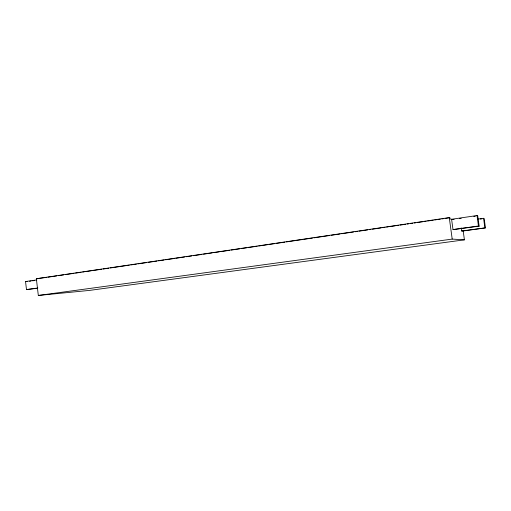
<?xml version="1.0" encoding="UTF-8"?>
<svg xmlns="http://www.w3.org/2000/svg" width="511" height="511" viewBox="0 0 511 511"><rect width="100%" height="100%" fill="white"/><g stroke="black" fill="none" stroke-linecap="round" stroke-linejoin="round"><path stroke-width="0.77" d="M463.126 230.442L464.416 239.838L89.617 290.389L38.319 295.454L36.364 278.731L449.271 217.597L449.808 217.743L449.955 218.849L452.548 219.526L454.119 219.296M46.392 277.422L36.364 278.731M47.97 277.192L56.657 275.908M58.235 275.672L63.76 274.854M65.338 274.624L74.025 273.334M75.602 273.104L81.128 272.286M82.705 272.05L84.289 271.82M85.867 271.584L91.392 270.766M92.97 270.536L101.657 269.246M103.235 269.016L108.76 268.198M110.338 267.962L119.025 266.678M120.602 266.448L129.283 265.164M130.867 264.928L136.392 264.11M137.97 263.874L146.651 262.59M148.235 262.36L156.915 261.076M158.493 260.84L164.025 260.022M165.602 259.786L174.283 258.502M175.861 258.272L184.548 256.988M186.125 256.752L191.651 255.934M193.235 255.704L201.915 254.414M203.493 254.184L212.18 252.9M213.758 252.664L219.283 251.846M220.861 251.616L229.548 250.326M231.125 250.096L239.812 248.812M241.39 248.576L246.915 247.758M248.493 247.528L257.18 246.238M258.758 246.008L267.438 244.724M269.022 244.488L274.548 243.67M276.125 243.44L284.806 242.157M286.39 241.92L295.071 240.636M296.648 240.4L302.18 239.582M303.758 239.352L312.438 238.069M314.016 237.832L329.806 235.494M331.39 235.264L340.07 233.981M341.648 233.744L353.491 231.994M355.068 231.758L357.438 231.406M359.016 231.176L367.703 229.893M369.281 229.656L370.858 229.426M372.436 229.19L381.123 227.906M382.701 227.67L385.07 227.318M386.648 227.088L388.226 226.852M389.81 226.622L395.335 225.805M396.913 225.568L398.491 225.338M400.068 225.102L405.593 224.284M407.178 224.048L408.755 223.818M410.333 223.582L412.703 223.237M414.28 223L415.858 222.764M417.436 222.534L422.961 221.717M424.545 221.48L426.123 221.25M427.701 221.014L433.226 220.196M434.804 219.966L436.388 219.73M437.965 219.494L440.335 219.149M441.913 218.912L443.491 218.676M445.068 218.446L449.808 217.743M37.252 288.287L26.483 289.584L25.55 281.542L36.92 279.868M29.523 281.261L31.037 281.044M32.544 280.82L34.805 280.488M477.012 215.546L451.596 219.276L453.002 229.586L479.146 226.181L477.721 215.834L477.012 215.546L478.449 225.99L479.146 226.181M459.625 218.491L461.203 218.261M473.786 216.409L475.364 216.179M478.143 218.995L484.147 218.453L485.45 227.868L462.404 231.087L461.625 230.966L461.197 227.836M480.314 219.008L481.847 218.785M26.483 289.584L37.871 287.974M453.002 229.586L478.449 225.99M461.625 230.966L485.45 227.868M38.319 295.454L452.203 239.097L464.416 239.838M25.55 281.542L27.14 281.427M483.559 218.21L484.869 227.714M449.271 217.597L452.203 239.097"/></g></svg>
